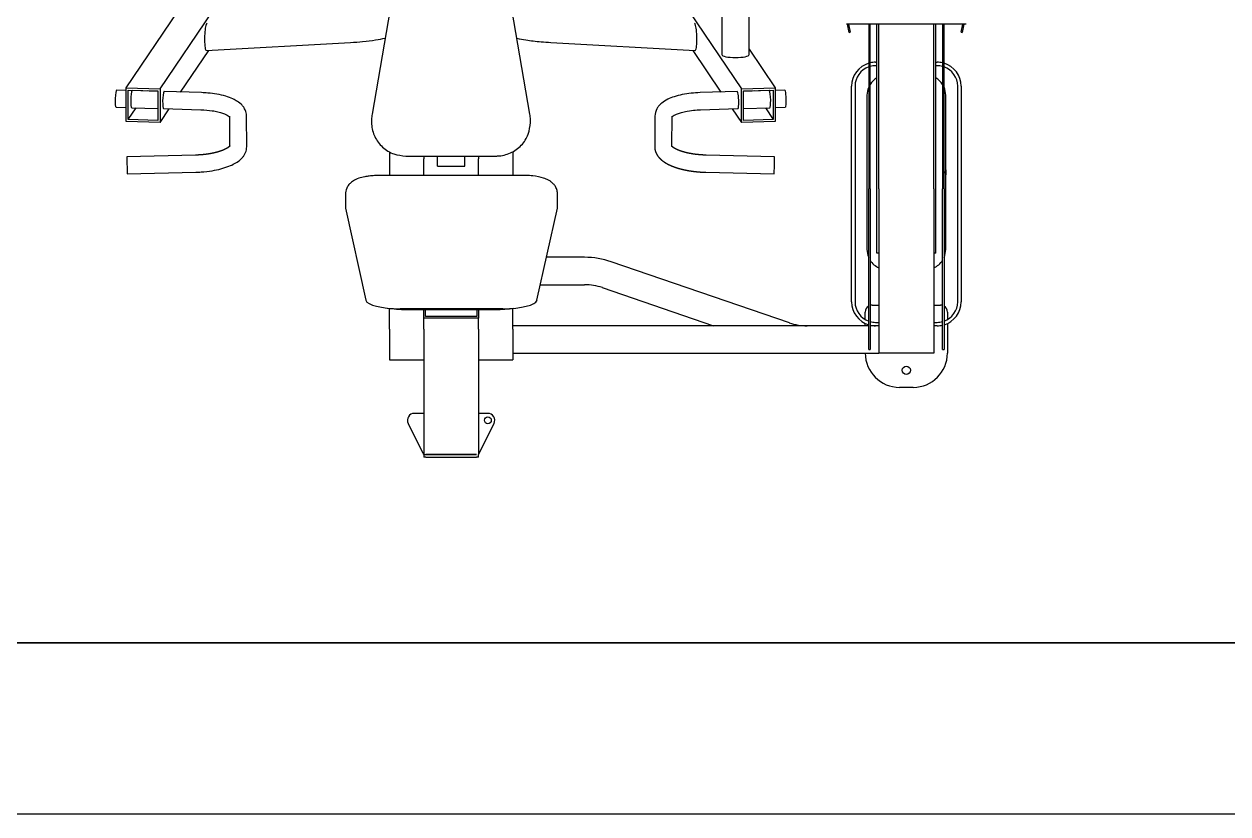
# Model space of a CAD drawing. Header units: millimetres. Extents: x -396 to 32754, y 354 to 22128.
# Drawn here: x 9831 to 11589, y 354 to 1508 of the extents above; entities that cross this region are included whole.
import ezdxf

# ---------------------------------------------------------------- set-up
doc = ezdxf.new("R2010")
doc.units = ezdxf.units.MM
for name, color, linetype in [('equipments', 250, 'Continuous'), ('furniture', 26, 'Continuous'), ('walls', 5, 'Continuous')]:
    doc.layers.add(name, color=color, linetype=linetype)

# ---------------------------------------------------------------- blocks, each defined once
blk = doc.blocks.new('Fit8')
at = {"layer": 'equipments'}
for p, q in [((395.5, 847.4), (395.5, 588.2)), ((435.5, 588.2), (435.5, 847.4)), ((-82.1, 694.3), (-115.4, 501.1)), ((115.2, 501.1), (81.8, 694.3)), ((-474.6, 539.5), (-398.1, 652.7)), ((-425.1, 538.1), (-348.6, 651.3)), ((347.6, 651.3), (424.1, 538.1)), ((752.5, 632.9), (577.5, 632.9)), ((581.5, 620.8), (579.1, 632.9)), ((580.6, 632.9), (583, 621.1)), ((581.5, 620.8), (583, 621.1)), ((610, 632.9), (610, 630.7)), ((610, 630.7), (610, 392.3)), ((610, 630.7), (612, 630.7)), ((612, 630.7), (612, 632.9)), ((612, 392.3), (612, 630.7)), ((622, 298.3), (622, 632.9)), ((625, 392.1), (625, 632.9)), ((705, 392.1), (705, 632.9)), ((708, 298.3), (708, 632.9)), ((718, 632.9), (718, 630.7)), ((718, 630.7), (718, 392.3)), ((718, 630.7), (720, 630.7)), ((720, 630.7), (720, 632.9)), ((720, 392.3), (720, 630.7)), ((745, 621.1), (747.4, 632.9)), ((745, 621.1), (746.5, 620.8)), ((748.9, 632.9), (746.5, 620.8)), ((752.5, 632.9), (752.5, 632.9)), ((-357.7, 594.2), (-146.8, 606)), ((145.8, 606), (356.7, 594.2)), ((-395, 533.6), (-353.9, 594.4)), ((352.9, 594.4), (394, 533.6)), ((435.5, 596), (473.6, 539.5)), ((620, 577.1), (622, 577.1)), ((622, 572.1), (620, 572.1)), ((708, 577.1), (710, 577.1)), ((710, 572.1), (708, 572.1)), ((-474.6, 536), (-488.5, 536.4)), ((-474.6, 539.5), (-425.1, 538.1)), ((-474.6, 490.6), (-474.6, 539.5)), ((-471.6, 536.5), (-428.1, 535.2)), ((-471.6, 493.5), (-471.6, 536.5)), ((-428.1, 534.6), (-465.7, 535.7)), ((-443.5, 535.1), (-443.1, 535.7)), ((-428.1, 535.2), (-428.1, 492.2)), ((-425.1, 538.1), (-425.1, 489.2)), ((-364.7, 532.7), (-419.2, 534.3)), ((418.2, 534.3), (363.7, 532.7)), ((424.1, 538.1), (473.6, 539.5)), ((424.1, 489.2), (424.1, 538.1)), ((427.1, 535.2), (470.6, 536.5)), ((464.7, 535.7), (427.1, 534.6)), ((427.1, 492.2), (427.1, 535.2)), ((442.1, 535.7), (442.5, 535.1)), ((470.6, 536.5), (470.6, 493.5)), ((473.6, 539.5), (473.6, 490.6)), ((487.5, 536.4), (473.6, 536)), ((585, 227.1), (585, 542.1)), ((590, 542.1), (590, 227.1)), ((607.5, 528.8), (607.5, 303.8)), ((722.5, 420.1), (722.5, 528.8)), ((740, 227.1), (740, 542.1)), ((745, 542.1), (745, 227.1)), ((-489.2, 511.4), (-474.6, 510.9)), ((-471.6, 493.5), (-460.1, 510.5)), ((-466.4, 510.7), (-428.1, 509.6)), ((427.1, 509.6), (465.4, 510.7)), ((459.1, 510.5), (470.6, 493.5)), ((473.6, 510.9), (488.2, 511.4)), ((-428.1, 492.2), (-471.6, 493.5)), ((-425.1, 489.2), (-411.6, 509.1)), ((-419.9, 509.4), (-365.4, 507.8)), ((-323.7, 498.3), (-323.4, 454.5)), ((-298.4, 453.7), (-298.7, 498.5)), ((-116.1, 493.2), (-116.1, 489.3)), ((115.9, 489.3), (115.9, 493.2)), ((297.7, 498.5), (297.4, 453.7)), ((322.4, 454.5), (322.7, 498.3)), ((364.4, 507.8), (418.9, 509.4)), ((410.6, 509.1), (424.1, 489.2)), ((470.6, 493.5), (427.1, 492.2)), ((-425.1, 489.2), (-474.6, 490.6)), ((473.6, 490.6), (424.1, 489.2)), ((-373.5, 441.4), (-473.5, 439.1)), ((-90, 446.1), (-90, 411.7)), ((-66.1, 440.1), (65.9, 440.1)), ((-40, 440.1), (-40, 435.8)), ((-20, 425.5), (-20, 440.1)), ((20, 425.5), (20, 440.1)), ((40, 440.1), (40, 435.8)), ((90, 446.2), (90, 411.7)), ((472.5, 439.1), (372.5, 441.4)), ((-40, 411.7), (-40, 435.8)), ((-20, 425.5), (20, 425.5)), ((40, 411.7), (40, 435.8)), ((-472.9, 414.1), (-373, 416.4)), ((105.6, 411.7), (-104.4, 411.7)), ((372, 416.4), (471.9, 414.1)), ((722.5, 420.1), (722.5, 412.6)), ((722.5, 303.8), (722.5, 412.6)), ((610, 157.3), (610, 392.3)), ((612, 392.3), (612, 157.3)), ((625, 392.1), (625, 152.1)), ((705, 392.1), (705, 152.1)), ((718, 157.3), (718, 392.3)), ((720, 392.3), (720, 157.3)), ((-154.4, 383.9), (-154.4, 364.6)), ((155.6, 364.6), (155.6, 383.9)), ((-154.3, 363.9), (-124.3, 229.3)), ((125.5, 229.3), (155.5, 363.9)), ((195, 292.1), (139.5, 292.1)), ((494.1, 196.4), (233.9, 285.6)), ((625, 298.3), (622, 298.3)), ((708, 298.3), (705, 298.3)), ((130.6, 252.1), (195, 252.1)), ((220.9, 247.8), (383.3, 192.1)), ((-90, 187.3), (-90, 217.6)), ((-74.4, 217.1), (75.6, 217.1)), ((-65, 215.8), (65, 215.8)), ((-40, 203.1), (-40, 215.8)), ((-37.5, 205.5), (-37.5, 215.8)), ((37.5, 215.8), (37.5, 205.5)), ((40, 215.8), (40, 203.1)), ((90, 187.3), (90, 217.6)), ((605, 201.1), (605, 212.1)), ((615, 222.1), (625, 222.1)), ((705, 222.1), (715, 222.1)), ((725, 212.1), (725, 201.1)), ((40, 203.1), (-40, 203.1)), ((-40, 187.3), (-40, 203.1)), ((37.5, 205.5), (-37.5, 205.5)), ((40, 187.3), (40, 203.1)), ((605, 192.1), (605, 195.5)), ((620, 197.1), (625, 197.1)), ((705, 197.1), (710, 197.1)), ((725, 195.5), (725, 152.1)), ((-90, 187.3), (-90, 142.1)), ((-40, 187.3), (-40, 142.1)), ((40, 187.3), (40, 142.1)), ((610, 192.1), (90, 192.1)), ((90, 187.3), (90, 142.1)), ((620, 192.1), (612, 192.1)), ((625, 192.1), (620, 192.1)), ((710, 192.1), (705, 192.1)), ((-90, 142.1), (-40, 142.1)), ((-40, 142.1), (-40, 4)), ((40, 142.1), (40, 4)), ((40, 142.1), (90, 142.1)), ((90, 152.1), (625, 152.1)), ((610, 157.3), (612, 157.3)), ((705, 152.1), (625, 152.1)), ((718, 157.3), (720, 157.3)), ((675, 102.1), (655, 102.1)), ((-40, 64), (-53.8, 64)), ((53.8, 64), (40, 64)), ((-62.8, 49.5), (-41.5, 7)), ((41.5, 7), (62.8, 49.5)), ((-40, 4), (-40, 0)), ((-40, 4), (37, 4)), ((-37, 0), (-40, 0)), ((37, 4), (-37, 4)), ((-37, 0), (37, 0)), ((40, 0), (40, 4)), ((40, 0), (37, 0))]:
    blk.add_line(p, q, dxfattribs=at)
for centre, radius in [((665, 127.1), 6), ((53.8, 54), 5)]:
    blk.add_circle(centre, radius, dxfattribs=at)
for centre, radius, start, end in [((620, 542.1), 35, 106.6015, 180), ((620, 542.1), 30, 109.4712, 180), ((620, 542.1), 35, 90, 103.213), ((620, 542.1), 30, 90, 105.466), ((710, 542.1), 35, 76.787, 90), ((710, 542.1), 30, 74.534, 90), ((710, 542.1), 35, 360, 73.3984), ((710, 542.1), 30, 360, 70.5288), ((637.5, 528.8), 30, 121.1089, 148.2117), ((692.5, 528.8), 30, 31.7883, 58.8911), ((637.5, 528.8), 30, 156.4435, 180), ((692.5, 528.8), 30, 360, 23.5565), ((637.5, 303.8), 30, 180, 203.5565), ((692.5, 303.8), 30, 336.4435, 360), ((195, 172.1), 120, 71.0753, 90), ((637.5, 303.8), 30, 211.7883, 245.3757), ((692.5, 303.8), 30, 294.6243, 328.2117), ((195, 172.1), 80, 71.0753, 90), ((620, 227.1), 35, 180, 253.3984), ((620, 227.1), 30, 180, 250.5288), ((615, 212.1), 10, 120, 180), ((615, 212.1), 10, 90, 107.4576), ((715, 212.1), 10, 72.5424, 90), ((710, 227.1), 30, 289.4712, 360), ((710, 227.1), 35, 286.6015, 360), ((715, 212.1), 10, 360, 60), ((520, 272.1), 80, 251.0753, 270), ((620, 227.1), 30, 254.534, 270), ((710, 227.1), 30, 270, 285.466), ((620, 227.1), 35, 256.787, 270), ((710, 227.1), 35, 270, 283.213), ((655, 152.1), 50, 180, 270), ((675, 152.1), 50, 270, 360), ((-53.8, 54), 10, 90, 206.565), ((53.8, 54), 10, 333.4349, 90)]:
    blk.add_arc(centre, radius, start, end, dxfattribs=at)
for centre, major_axis, ratio, start_param, end_param in [((415.5, 588.2), (20, 0), 0.207912, 3.141593, 6.283185), ((-488.9, 523.9), (-0.4, -12.5), 0.136132, 3.141593, 6.283185), ((-466.1, 523.2), (0.4, 12.5), 0.136132, 0.211437, 3.141593), ((-466.1, 523.2), (0.4, 12.5), 0.136132, 0, 0.211437), ((-419.5, 521.8), (0.4, 12.5), 0.136132, 0.211437, 3.141593), ((-419.5, 521.8), (0.4, 12.5), 0.136132, 0, 0.211437), ((418.5, 521.8), (-0.4, 12.5), 0.136132, -3.141593, 0), ((465.1, 523.2), (-0.4, 12.5), 0.136132, -0.211437, 0), ((465.1, 523.2), (-0.4, 12.5), 0.136132, -3.141593, -0.211437), ((487.9, 523.9), (0.4, -12.5), 0.136132, 0, 3.141593), ((-66.1, 493.2), (50, 0), 0.965926, 2.976444, 3.141593), ((65.9, 493.2), (50, 0), 0.965926, 0, 0.165149), ((-473.2, 426.6), (0.3, -12.5), 0.007073, -3.141593, -1.188596), ((472.2, 426.6), (0.3, 12.5), 0.007073, -1.952997, 0), ((-473.2, 426.6), (0.3, -12.5), 0.007073, -1.188596, 0), ((472.2, 426.6), (0.3, 12.5), 0.007073, 3.141593, 4.330189), ((-104.4, 364.6), (50, 0), 0.258819, 3.141593, 3.199221), ((105.6, 364.6), (50, 0), 0.258819, -0.057628, 0), ((-74.4, 230), (50, 0), 0.258819, -3.083964, -1.570796), ((75.6, 230), (50, 0), 0.258819, -1.570796, -0.057628), ((-65, 228.8), (50, 0), 0.258819, -2.160095, -1.570796), ((65, 228.8), (50, 0), 0.258819, -1.570796, -1.018501)]:
    blk.add_ellipse(centre, major_axis=major_axis, ratio=ratio, start_param=start_param, end_param=end_param, dxfattribs=at)
for points, knots in [([(-356.4, 634.3), (-357, 633.6), (-358.2, 632.2), (-359.7, 622.1), (-360, 613.9), (-360.1, 609.8)], [0, 0, 0, 0, 12.747743, 25.11355, 36.944512, 36.944512, 36.944512, 36.944512]), ([(359.1, 609.8), (359, 613.9), (358.7, 622.1), (357.2, 632.2), (356, 633.6), (355.4, 634.3)], [0, 0, 0, 0, 11.830962, 24.196769, 36.944512, 36.944512, 36.944512, 36.944512]), ([(-360.1, 609.8), (-359.9, 605.5), (-359.6, 596.6), (-358.4, 595), (-357.7, 594.2)], [0, 0, 0, 0, 13.415757, 27.538061, 27.538061, 27.538061, 27.538061]), ([(-146.8, 606), (-140.8, 606.4), (-128, 607.2), (-110.8, 609.4), (-100.8, 611.4), (-96.2, 612.3)], [0, 0, 0, 0, 18.758144, 40.397051, 58.668288, 58.668288, 58.668288, 58.668288]), ([(96, 612.2), (96.1, 612.1), (100.3, 611.2), (111.3, 609.2), (128.1, 607.1), (141, 606.3), (145.8, 606)], [0, 0, 0, 0, 0.414252, 17.319954, 42.506517, 57.582683, 57.582683, 57.582683, 57.582683]), ([(356.7, 594.2), (357.4, 595), (358.6, 596.6), (358.9, 605.5), (359.1, 609.8)], [0, 0, 0, 0, 14.122304, 27.538061, 27.538061, 27.538061, 27.538061]), ([(-298.7, 498.5), (-298.7, 499.4), (-298.8, 501.6), (-299.8, 505.7), (-301.9, 510.2), (-305.9, 515.3), (-311.4, 519.7), (-319.3, 524.1), (-329.2, 527.8), (-341.5, 530.6), (-353.7, 532.2), (-361.5, 532.6), (-364.7, 532.7)], [0, 0, 0, 0, 3.752995, 9.553501, 17.988966, 25.37611, 38.545403, 48.731866, 63.050495, 78.450638, 92.128348, 101.965178, 101.965178, 101.965178, 101.965178]), ([(363.7, 532.7), (359.3, 532.5), (350.3, 532.1), (337.4, 530), (325.9, 527), (315.8, 523), (308.3, 518.4), (303.3, 513.4), (299.1, 507.4), (298.2, 502.1), (297.7, 498.5)], [0, 0, 0, 0, 13.2471, 27.414005, 42.075793, 54.956627, 69.573984, 79.395944, 86.230404, 101.894858, 101.894858, 101.894858, 101.894858]), ([(-365.4, 507.8), (-359.7, 507.4), (-350.7, 506.8), (-340.4, 504.7), (-333.7, 502.8), (-328.7, 500.7), (-325.4, 498.8), (-324.1, 497.7), (-323.7, 497.4), (-323.6, 497.3)], [0, 0, 0, 0, 17.590002, 27.487972, 36.812056, 45.460784, 53.503684, 60.914605, 62.416367, 62.416367, 62.416367, 62.416367]), ([(322.6, 497.3), (322.9, 497.5), (323.4, 498.1), (325.5, 499.6), (329.4, 501.5), (334.9, 503.5), (343.1, 505.6), (353.1, 507.2), (361, 507.6), (364.4, 507.8)], [0, 0, 0, 0, 4.610734, 12.079393, 20.13149, 28.910822, 38.342791, 51.978571, 62.455613, 62.455613, 62.455613, 62.455613]), ([(-116.1, 489.3), (-116.1, 488.4), (-116, 481.2), (-112.5, 467.8), (-100.8, 452.2), (-84.4, 442), (-72, 440.7), (-66.1, 440.1)], [0, 0, 0, 0, 2.64158, 21.666589, 40.805325, 60.128398, 77.74706, 77.74706, 77.74706, 77.74706]), ([(65.9, 440.1), (66.5, 440.1), (73.6, 440.2), (87.3, 443.5), (103.3, 454.9), (113.9, 471.1), (115.2, 483.4), (115.9, 489.3)], [0, 0, 0, 0, 1.885397, 21.392258, 40.801045, 60.025673, 77.733381, 77.733381, 77.733381, 77.733381]), ([(-323.2, 454.9), (-323.2, 454.9), (-323.2, 454.9), (-323.2, 454.8), (-323.2, 454.8), (-323.2, 454.8), (-323.2, 454.8), (-323.2, 454.8), (-323.2, 454.8), (-323.2, 454.8), (-323.2, 454.8), (-323.2, 454.7), (-323.3, 454.7), (-323.3, 454.7), (-323.3, 454.7), (-323.3, 454.6), (-323.3, 454.6), (-323.4, 454.6), (-323.4, 454.5), (-323.4, 454.5), (-323.4, 454.5), (-323.5, 454.4), (-323.5, 454.4), (-323.5, 454.4), (-323.6, 454.3), (-323.6, 454.3), (-323.7, 454.2), (-323.7, 454.2), (-323.8, 454.1), (-323.8, 454.1), (-323.9, 454), (-323.9, 454), (-324, 453.9), (-324, 453.9), (-324.1, 453.8), (-324.2, 453.7), (-324.2, 453.7), (-324.3, 453.6), (-324.4, 453.6), (-324.4, 453.5), (-324.5, 453.4), (-324.6, 453.4), (-324.7, 453.3), (-324.7, 453.2), (-324.8, 453.2), (-324.9, 453.1), (-325, 453), (-325.1, 453), (-325.2, 452.9), (-325.3, 452.8), (-325.4, 452.8), (-325.5, 452.7), (-325.6, 452.6), (-325.7, 452.5), (-325.8, 452.5), (-325.9, 452.4), (-326, 452.3), (-326.1, 452.2), (-326.2, 452.2), (-326.3, 452.1), (-326.4, 452), (-326.6, 451.9), (-326.7, 451.8), (-326.8, 451.8), (-326.9, 451.7), (-327.1, 451.6), (-327.2, 451.5), (-327.3, 451.5), (-327.5, 451.4), (-327.6, 451.3), (-327.7, 451.2), (-327.9, 451.1), (-328, 451.1), (-328.2, 451), (-328.3, 450.9), (-328.4, 450.8), (-328.6, 450.7), (-328.7, 450.6), (-328.9, 450.6), (-329.1, 450.5), (-329.2, 450.4), (-329.4, 450.3), (-329.5, 450.2), (-329.7, 450.2), (-329.9, 450.1), (-330, 450), (-330.2, 449.9), (-330.4, 449.8), (-330.5, 449.7), (-330.7, 449.7), (-330.9, 449.6), (-331.1, 449.5), (-331.2, 449.4), (-331.4, 449.3), (-331.6, 449.3), (-331.8, 449.2), (-332, 449.1), (-332.2, 449), (-332.4, 448.9), (-332.5, 448.8), (-332.7, 448.8), (-332.9, 448.7), (-333.1, 448.6), (-333.3, 448.5), (-333.5, 448.4), (-333.7, 448.4), (-333.9, 448.3), (-334.1, 448.2), (-334.3, 448.1), (-334.5, 448), (-334.7, 448), (-335, 447.9), (-335.2, 447.8), (-335.4, 447.7), (-335.6, 447.7), (-335.8, 447.6), (-336, 447.5), (-336.2, 447.4), (-336.5, 447.3), (-336.7, 447.3), (-336.9, 447.2), (-337.1, 447.1), (-337.4, 447), (-337.6, 447), (-337.8, 446.9), (-338, 446.8), (-338.3, 446.7), (-338.5, 446.7), (-338.7, 446.6), (-339, 446.5), (-339.2, 446.4), (-339.4, 446.4), (-339.7, 446.3), (-339.9, 446.2), (-340.2, 446.2), (-340.4, 446.1), (-340.6, 446), (-340.9, 446), (-341.1, 445.9), (-341.4, 445.8), (-341.6, 445.7), (-341.9, 445.7), (-342.1, 445.6), (-342.4, 445.5), (-342.6, 445.5), (-342.9, 445.4), (-343.1, 445.3), (-343.4, 445.3), (-343.7, 445.2), (-343.9, 445.1), (-344.2, 445.1), (-344.4, 445), (-344.7, 445), (-345, 444.9), (-345.2, 444.8), (-345.5, 444.8), (-345.7, 444.7), (-346, 444.6), (-346.3, 444.6), (-346.5, 444.5), (-346.8, 444.5), (-347.1, 444.4), (-347.4, 444.3), (-347.6, 444.3), (-347.9, 444.2), (-348.2, 444.2), (-348.4, 444.1), (-348.7, 444.1), (-349, 444), (-349.3, 444), (-349.6, 443.9), (-349.8, 443.8), (-350.1, 443.8), (-350.4, 443.7), (-350.7, 443.7), (-351, 443.6), (-351.2, 443.6), (-351.5, 443.5), (-351.8, 443.5), (-352.1, 443.4), (-352.4, 443.4), (-352.7, 443.3), (-352.9, 443.3), (-353.2, 443.2), (-353.5, 443.2), (-353.8, 443.1), (-354.1, 443.1), (-354.4, 443.1), (-354.7, 443), (-355, 443), (-355.3, 442.9), (-355.6, 442.9), (-355.8, 442.8), (-356.1, 442.8), (-356.4, 442.8), (-356.7, 442.7), (-357, 442.7), (-357.3, 442.6), (-357.6, 442.6), (-357.9, 442.6), (-358.2, 442.5), (-358.5, 442.5), (-358.8, 442.4), (-359.1, 442.4), (-359.4, 442.4), (-359.7, 442.3), (-360, 442.3), (-360.3, 442.3), (-360.6, 442.2), (-360.9, 442.2), (-361.2, 442.2), (-361.5, 442.1), (-361.8, 442.1), (-362.1, 442.1), (-362.4, 442), (-362.7, 442), (-363, 442), (-363.3, 442), (-363.6, 441.9), (-363.9, 441.9), (-364.3, 441.9), (-364.6, 441.9), (-364.9, 441.8), (-365.2, 441.8), (-365.5, 441.8), (-365.8, 441.8), (-366.1, 441.7), (-366.4, 441.7), (-366.7, 441.7), (-367, 441.7), (-367.3, 441.7), (-367.6, 441.6), (-367.9, 441.6), (-368.3, 441.6), (-368.6, 441.6), (-368.9, 441.6), (-369.2, 441.5), (-369.5, 441.5), (-369.8, 441.5), (-370.1, 441.5), (-370.4, 441.5), (-370.7, 441.5), (-371.1, 441.5), (-371.4, 441.5), (-371.7, 441.4), (-372, 441.4), (-372.3, 441.4), (-372.6, 441.4), (-372.9, 441.4), (-373.2, 441.4), (-373.4, 441.4), (-373.5, 441.4)], [0, 0, 0, 0, 0.3112, 0.622902, 0.933938, 1.244325, 1.554124, 1.863401, 2.172226, 2.480666, 2.788791, 3.096669, 3.404371, 3.711965, 4.019523, 4.327115, 4.634811, 4.942681, 5.250797, 5.55923, 5.868052, 6.177334, 6.487147, 6.797565, 7.108549, 7.419377, 7.729927, 8.040229, 8.350309, 8.660198, 8.969921, 9.279508, 9.588985, 9.898381, 10.207723, 10.517037, 10.826352, 11.135693, 11.445088, 11.754563, 12.064144, 12.373857, 12.68373, 12.993787, 13.304055, 13.614559, 13.925324, 14.236328, 14.54728, 14.858138, 15.168913, 15.479616, 15.790255, 16.100842, 16.411384, 16.721893, 17.032376, 17.342843, 17.653303, 17.963763, 18.274232, 18.584719, 18.89523, 19.205775, 19.516359, 19.82699, 20.137676, 20.448423, 20.759238, 21.070127, 21.381097, 21.692154, 22.003304, 22.31449, 22.625644, 22.936771, 23.247874, 23.558958, 23.870025, 24.18108, 24.492126, 24.803165, 25.114201, 25.425237, 25.736274, 26.047317, 26.358366, 26.669425, 26.980495, 27.291579, 27.602677, 27.913792, 28.224926, 28.536079, 28.847253, 29.158449, 29.469669, 29.780912, 30.09218, 30.403474, 30.714795, 31.026133, 31.337455, 31.648759, 31.960046, 32.271319, 32.582581, 32.893833, 33.205077, 33.516316, 33.82755, 34.138783, 34.450014, 34.761247, 35.072482, 35.38372, 35.694963, 36.006213, 36.317469, 36.628734, 36.940008, 37.251291, 37.562586, 37.873892, 38.18521, 38.49654, 38.807884, 39.119242, 39.430613, 39.741998, 40.053398, 40.36481, 40.676199, 40.987558, 41.298889, 41.610195, 41.921478, 42.232739, 42.543982, 42.855209, 43.166421, 43.47762, 43.788809, 44.099989, 44.411162, 44.722329, 45.033494, 45.344657, 45.65582, 45.966984, 46.278152, 46.589324, 46.900503, 47.211688, 47.522883, 47.834088, 48.145305, 48.456534, 48.767778, 49.079036, 49.390311, 49.701604, 50.012915, 50.324246, 50.635597, 50.94697, 51.258366, 51.569785, 51.881229, 52.192698, 52.504193, 52.815704, 53.127163, 53.43856, 53.749899, 54.061182, 54.372411, 54.683589, 54.994718, 55.3058, 55.616839, 55.927835, 56.238792, 56.549712, 56.860597, 57.171448, 57.482269, 57.793062, 58.103828, 58.41457, 58.725289, 59.035988, 59.346669, 59.657334, 59.967984, 60.278622, 60.58925, 60.899869, 61.210482, 61.521089, 61.831694, 62.142298, 62.452903, 62.763511, 63.074122, 63.38474, 63.695366, 64.006002, 64.316649, 64.627309, 64.937983, 65.248675, 65.559385, 65.870114, 66.180865, 66.49164, 66.802439, 67.113265, 67.424119, 67.735003, 68.045918, 68.356867, 68.66785, 68.97887, 69.289927, 69.601025, 69.912163, 70.223345, 70.534571, 70.845843, 71.157163, 71.468533, 71.779954, 72.091427, 72.402955, 72.714539, 73.02618, 73.337881, 73.649581, 73.961217, 74.272791, 74.584304, 74.895758, 75.207155, 75.518496, 75.829784, 76.141018, 76.4522, 76.763328, 77.07438, 77.385385, 77.385385, 77.385385, 77.385385]), ([(-373, 416.4), (-370.3, 416.5), (-362.2, 416.8), (-349.6, 418.3), (-335.9, 421.2), (-321.7, 425.8), (-311.4, 431.3), (-305, 437.4), (-302.1, 441.2), (-299.3, 446.3), (-298.7, 450.7), (-298.4, 453.7)], [0, 0, 0, 0, 7.868407, 24.393272, 38.500675, 52.977057, 76.888302, 85.826674, 91.771232, 98.258121, 111.026582, 111.026582, 111.026582, 111.026582]), ([(297.4, 453.7), (297.4, 453.6), (297.4, 453.4), (297.4, 453.1), (297.4, 452.8), (297.4, 452.6), (297.4, 452.3), (297.5, 452), (297.5, 451.7), (297.5, 451.4), (297.5, 451.1), (297.6, 450.8), (297.6, 450.5), (297.7, 450.2), (297.7, 449.9), (297.8, 449.7), (297.8, 449.4), (297.9, 449.1), (297.9, 448.8), (298, 448.5), (298.1, 448.2), (298.2, 447.9), (298.2, 447.7), (298.3, 447.4), (298.4, 447.1), (298.5, 446.8), (298.6, 446.6), (298.7, 446.3), (298.8, 446), (298.9, 445.7), (299, 445.5), (299.1, 445.2), (299.2, 444.9), (299.3, 444.7), (299.5, 444.4), (299.6, 444.1), (299.7, 443.9), (299.8, 443.6), (300, 443.3), (300.1, 443.1), (300.2, 442.8), (300.4, 442.6), (300.5, 442.3), (300.7, 442.1), (300.8, 441.8), (301, 441.6), (301.1, 441.3), (301.3, 441.1), (301.5, 440.8), (301.6, 440.6), (301.8, 440.3), (302, 440.1), (302.1, 439.9), (302.3, 439.6), (302.5, 439.4), (302.7, 439.2), (302.9, 438.9), (303, 438.7), (303.2, 438.5), (303.4, 438.2), (303.6, 438), (303.8, 437.8), (304, 437.6), (304.2, 437.4), (304.4, 437.1), (304.6, 436.9), (304.8, 436.7), (305, 436.5), (305.2, 436.3), (305.5, 436.1), (305.7, 435.9), (305.9, 435.7), (306.1, 435.5), (306.3, 435.2), (306.6, 435), (306.8, 434.8), (307, 434.6), (307.2, 434.4), (307.5, 434.2), (307.7, 434.1), (307.9, 433.9), (308.2, 433.7), (308.4, 433.5), (308.7, 433.3), (308.9, 433.1), (309.2, 432.9), (309.4, 432.7), (309.6, 432.5), (309.9, 432.4), (310.2, 432.2), (310.4, 432), (310.7, 431.8), (310.9, 431.6), (311.2, 431.5), (311.4, 431.3), (311.7, 431.1), (312, 430.9), (312.2, 430.8), (312.5, 430.6), (312.8, 430.4), (313.1, 430.3), (313.3, 430.1), (313.6, 429.9), (313.9, 429.8), (314.2, 429.6), (314.4, 429.4), (314.7, 429.3), (315, 429.1), (315.3, 429), (315.6, 428.8), (315.9, 428.6), (316.2, 428.5), (316.5, 428.3), (316.8, 428.2), (317.1, 428), (317.4, 427.9), (317.7, 427.7), (318, 427.6), (318.3, 427.4), (318.6, 427.3), (318.9, 427.1), (319.2, 427), (319.5, 426.8), (319.9, 426.7), (320.2, 426.5), (320.5, 426.4), (320.8, 426.2), (321.1, 426.1), (321.5, 426), (321.8, 425.8), (322.1, 425.7), (322.4, 425.5), (322.8, 425.4), (323.1, 425.3), (323.5, 425.1), (323.8, 425), (324.1, 424.9), (324.5, 424.7), (324.8, 424.6), (325.2, 424.5), (325.5, 424.4), (325.9, 424.2), (326.2, 424.1), (326.6, 424), (326.9, 423.8), (327.3, 423.7), (327.6, 423.6), (328, 423.5), (328.3, 423.4), (328.7, 423.2), (329.1, 423.1), (329.4, 423), (329.8, 422.9), (330.2, 422.8), (330.5, 422.7), (330.9, 422.5), (331.3, 422.4), (331.7, 422.3), (332, 422.2), (332.4, 422.1), (332.8, 422), (333.2, 421.9), (333.6, 421.8), (334, 421.7), (334.3, 421.5), (334.7, 421.4), (335.1, 421.3), (335.5, 421.2), (335.9, 421.1), (336.3, 421), (336.7, 420.9), (337.1, 420.8), (337.5, 420.7), (337.9, 420.6), (338.3, 420.5), (338.7, 420.4), (339.1, 420.3), (339.5, 420.3), (339.9, 420.2), (340.3, 420.1), (340.7, 420), (341.2, 419.9), (341.6, 419.8), (342, 419.7), (342.4, 419.6), (342.8, 419.5), (343.2, 419.5), (343.7, 419.4), (344.1, 419.3), (344.5, 419.2), (344.9, 419.1), (345.4, 419.1), (345.8, 419), (346.2, 418.9), (346.6, 418.8), (347.1, 418.8), (347.5, 418.7), (347.9, 418.6), (348.4, 418.5), (348.8, 418.5), (349.2, 418.4), (349.7, 418.3), (350.1, 418.3), (350.5, 418.2), (351, 418.1), (351.4, 418.1), (351.9, 418), (352.3, 417.9), (352.8, 417.9), (353.2, 417.8), (353.6, 417.8), (354.1, 417.7), (354.5, 417.7), (355, 417.6), (355.4, 417.5), (355.9, 417.5), (356.3, 417.4), (356.8, 417.4), (357.2, 417.3), (357.7, 417.3), (358.1, 417.3), (358.6, 417.2), (359, 417.2), (359.5, 417.1), (359.9, 417.1), (360.4, 417), (360.9, 417), (361.3, 417), (361.8, 416.9), (362.2, 416.9), (362.7, 416.8), (363.2, 416.8), (363.6, 416.8), (364.1, 416.7), (364.5, 416.7), (365, 416.7), (365.5, 416.7), (365.9, 416.6), (366.4, 416.6), (366.9, 416.6), (367.3, 416.6), (367.8, 416.5), (368.2, 416.5), (368.7, 416.5), (369.2, 416.5), (369.6, 416.5), (370.1, 416.4), (370.6, 416.4), (371, 416.4), (371.5, 416.4), (371.8, 416.4), (372, 416.4)], [0, 0, 0, 0, 0.416706, 0.833547, 1.250559, 1.667695, 2.084996, 2.502521, 2.920329, 3.338484, 3.757045, 4.176076, 4.595636, 5.015788, 5.436561, 5.857409, 6.278146, 6.698824, 7.119495, 7.540211, 7.961023, 8.38198, 8.803134, 9.224533, 9.646227, 10.068263, 10.49069, 10.913555, 11.336904, 11.760785, 12.185243, 12.610322, 13.036069, 13.462527, 13.889739, 14.31775, 14.746459, 15.175505, 15.60488, 16.034593, 16.464655, 16.895074, 17.325858, 17.757015, 18.188551, 18.620473, 19.052785, 19.485492, 19.918598, 20.352107, 20.78602, 21.22034, 21.655069, 22.090207, 22.52578, 22.961917, 23.398615, 23.835847, 24.27359, 24.711816, 25.1505, 25.589613, 26.029128, 26.469017, 26.909252, 27.349802, 27.790639, 28.231732, 28.673051, 29.114565, 29.556242, 29.998052, 30.439961, 30.881938, 31.32395, 31.765964, 32.208107, 32.650488, 33.093093, 33.535907, 33.978913, 34.422096, 34.865438, 35.308925, 35.752539, 36.196263, 36.640081, 37.083976, 37.527931, 37.971929, 38.415951, 38.859982, 39.304003, 39.747997, 40.191945, 40.635831, 41.079637, 41.523343, 41.966934, 42.410389, 42.853693, 43.296845, 43.740156, 44.183737, 44.627584, 45.071694, 45.516063, 45.960687, 46.405563, 46.850687, 47.296056, 47.741667, 48.187516, 48.633601, 49.079918, 49.526464, 49.973238, 50.420235, 50.867454, 51.314892, 51.762546, 52.210415, 52.658496, 53.106787, 53.555287, 54.003993, 54.452905, 54.902009, 55.351218, 55.800518, 56.249913, 56.699408, 57.149008, 57.598716, 58.048539, 58.498481, 58.948548, 59.398744, 59.849075, 60.299548, 60.750166, 61.200937, 61.651865, 62.102958, 62.55422, 63.005659, 63.457281, 63.909092, 64.361099, 64.813309, 65.265728, 65.718364, 66.171224, 66.624314, 67.077643, 67.531219, 67.985048, 68.439138, 68.893498, 69.348095, 69.802774, 70.257524, 70.712351, 71.167259, 71.622257, 72.077349, 72.532542, 72.987843, 73.443257, 73.898792, 74.354455, 74.810251, 75.266188, 75.722274, 76.178514, 76.634917, 77.091489, 77.548238, 78.005172, 78.462297, 78.919623, 79.377157, 79.834906, 80.292878, 80.751083, 81.209528, 81.668221, 82.127171, 82.586387, 83.045877, 83.50565, 83.965574, 84.425481, 84.885377, 85.345268, 85.805159, 86.265057, 86.724966, 87.184894, 87.644846, 88.104828, 88.564846, 89.024907, 89.485016, 89.94518, 90.405405, 90.865698, 91.326065, 91.786512, 92.247046, 92.707674, 93.168402, 93.629237, 94.090185, 94.551255, 95.012451, 95.473782, 95.935254, 96.396875, 96.858651, 97.320591, 97.7827, 98.244987, 98.707458, 99.170122, 99.632985, 100.096057, 100.559343, 101.022852, 101.486591, 101.950569, 102.414793, 102.879272, 103.344014, 103.809026, 104.27424, 104.739398, 105.204484, 105.669504, 106.134466, 106.599375, 107.064239, 107.529064, 107.993856, 108.458623, 108.923371, 109.388107, 109.852838, 110.317572, 110.782317, 111.247087, 111.247087, 111.247087, 111.247087]), ([(372.5, 441.4), (372.4, 441.4), (372.2, 441.4), (371.9, 441.4), (371.6, 441.4), (371.3, 441.4), (371, 441.4), (370.7, 441.4), (370.3, 441.5), (370, 441.5), (369.7, 441.5), (369.4, 441.5), (369.1, 441.5), (368.8, 441.5), (368.5, 441.5), (368.1, 441.6), (367.8, 441.6), (367.5, 441.6), (367.2, 441.6), (366.9, 441.6), (366.6, 441.6), (366.3, 441.7), (365.9, 441.7), (365.6, 441.7), (365.3, 441.7), (365, 441.7), (364.7, 441.8), (364.4, 441.8), (364.1, 441.8), (363.8, 441.8), (363.5, 441.9), (363.2, 441.9), (362.8, 441.9), (362.5, 441.9), (362.2, 442), (361.9, 442), (361.6, 442), (361.3, 442.1), (361, 442.1), (360.7, 442.1), (360.4, 442.2), (360.1, 442.2), (359.8, 442.2), (359.5, 442.3), (359.2, 442.3), (358.9, 442.3), (358.5, 442.4), (358.2, 442.4), (357.9, 442.4), (357.6, 442.5), (357.3, 442.5), (357, 442.5), (356.7, 442.6), (356.4, 442.6), (356.1, 442.7), (355.8, 442.7), (355.5, 442.7), (355.2, 442.8), (354.9, 442.8), (354.6, 442.9), (354.3, 442.9), (354.1, 443), (353.8, 443), (353.5, 443), (353.2, 443.1), (352.9, 443.1), (352.6, 443.2), (352.3, 443.2), (352, 443.3), (351.7, 443.3), (351.4, 443.4), (351.1, 443.4), (350.8, 443.5), (350.6, 443.5), (350.3, 443.6), (350, 443.6), (349.7, 443.7), (349.4, 443.7), (349.1, 443.8), (348.8, 443.8), (348.6, 443.9), (348.3, 444), (348, 444), (347.7, 444.1), (347.4, 444.1), (347.2, 444.2), (346.9, 444.2), (346.6, 444.3), (346.3, 444.4), (346.1, 444.4), (345.8, 444.5), (345.5, 444.5), (345.2, 444.6), (345, 444.7), (344.7, 444.7), (344.4, 444.8), (344.2, 444.8), (343.9, 444.9), (343.6, 445), (343.4, 445), (343.1, 445.1), (342.9, 445.2), (342.6, 445.2), (342.3, 445.3), (342.1, 445.4), (341.8, 445.4), (341.6, 445.5), (341.3, 445.6), (341, 445.6), (340.8, 445.7), (340.5, 445.8), (340.3, 445.8), (340, 445.9), (339.8, 446), (339.6, 446), (339.3, 446.1), (339.1, 446.2), (338.8, 446.3), (338.6, 446.3), (338.3, 446.4), (338.1, 446.5), (337.9, 446.6), (337.6, 446.6), (337.4, 446.7), (337.2, 446.8), (336.9, 446.9), (336.7, 446.9), (336.5, 447), (336.2, 447.1), (336, 447.2), (335.8, 447.2), (335.6, 447.3), (335.3, 447.4), (335.1, 447.5), (334.9, 447.5), (334.7, 447.6), (334.5, 447.7), (334.2, 447.8), (334, 447.9), (333.8, 447.9), (333.6, 448), (333.4, 448.1), (333.2, 448.2), (333, 448.3), (332.8, 448.3), (332.6, 448.4), (332.4, 448.5), (332.2, 448.6), (332, 448.7), (331.8, 448.7), (331.6, 448.8), (331.4, 448.9), (331.2, 449), (331, 449.1), (330.8, 449.2), (330.6, 449.2), (330.4, 449.3), (330.3, 449.4), (330.1, 449.5), (329.9, 449.6), (329.7, 449.7), (329.5, 449.7), (329.4, 449.8), (329.2, 449.9), (329, 450), (328.9, 450.1), (328.7, 450.2), (328.5, 450.2), (328.4, 450.3), (328.2, 450.4), (328.1, 450.5), (327.9, 450.6), (327.7, 450.7), (327.6, 450.7), (327.4, 450.8), (327.3, 450.9), (327.1, 451), (327, 451.1), (326.9, 451.1), (326.7, 451.2), (326.6, 451.3), (326.4, 451.4), (326.3, 451.5), (326.2, 451.5), (326, 451.6), (325.9, 451.7), (325.8, 451.8), (325.7, 451.9), (325.5, 451.9), (325.4, 452), (325.3, 452.1), (325.2, 452.2), (325.1, 452.3), (325, 452.3), (324.8, 452.4), (324.7, 452.5), (324.6, 452.6), (324.5, 452.6), (324.4, 452.7), (324.3, 452.8), (324.2, 452.9), (324.1, 452.9), (324, 453), (324, 453.1), (323.9, 453.1), (323.8, 453.2), (323.7, 453.3), (323.6, 453.3), (323.5, 453.4), (323.5, 453.5), (323.4, 453.5), (323.3, 453.6), (323.3, 453.7), (323.2, 453.7), (323.1, 453.8), (323.1, 453.8), (323, 453.9), (322.9, 453.9), (322.9, 454), (322.8, 454), (322.8, 454.1), (322.7, 454.1), (322.7, 454.2), (322.6, 454.2), (322.6, 454.3), (322.6, 454.3), (322.5, 454.4), (322.5, 454.4), (322.5, 454.5), (322.4, 454.5), (322.4, 454.5), (322.4, 454.6), (322.3, 454.6), (322.3, 454.6), (322.3, 454.7), (322.3, 454.7), (322.3, 454.7), (322.2, 454.7), (322.2, 454.8), (322.2, 454.8), (322.2, 454.8), (322.2, 454.8), (322.2, 454.8), (322.2, 454.8), (322.2, 454.8), (322.2, 454.8), (322.2, 454.9), (322.2, 454.9), (322.2, 454.9), (322.2, 454.9), (322.2, 454.9), (322.2, 454.9)], [0, 0, 0, 0, 0.315221, 0.630398, 0.945557, 1.260673, 1.575743, 1.890769, 2.20575, 2.520688, 2.835584, 3.150441, 3.46526, 3.780042, 4.094789, 4.409504, 4.724188, 5.038842, 5.353469, 5.668069, 5.982646, 6.297201, 6.611735, 6.926251, 7.24075, 7.555233, 7.869704, 8.184163, 8.498613, 8.813055, 9.127491, 9.441924, 9.756354, 10.070783, 10.385215, 10.699649, 11.014089, 11.328537, 11.642993, 11.957461, 12.271942, 12.586438, 12.900951, 13.215483, 13.530036, 13.844612, 14.159213, 14.473842, 14.7885, 15.103189, 15.417912, 15.732671, 16.047467, 16.362304, 16.677183, 16.992106, 17.307076, 17.622096, 17.937167, 18.252292, 18.567473, 18.882712, 19.198013, 19.513377, 19.828754, 20.144104, 20.459429, 20.774729, 21.090007, 21.405262, 21.720498, 22.035715, 22.350914, 22.666098, 22.981267, 23.296424, 23.611569, 23.926704, 24.241831, 24.556952, 24.872067, 25.18718, 25.50229, 25.817401, 26.132514, 26.447631, 26.762753, 27.077883, 27.393022, 27.708172, 28.023336, 28.338515, 28.653712, 28.968928, 29.284166, 29.599427, 29.914708, 30.229971, 30.545212, 30.860433, 31.175634, 31.490815, 31.805978, 32.121123, 32.436251, 32.751364, 33.066461, 33.381545, 33.696617, 34.011677, 34.326727, 34.641768, 34.956802, 35.271829, 35.586852, 35.901871, 36.216888, 36.531906, 36.846925, 37.161947, 37.476975, 37.792009, 38.107052, 38.422106, 38.737174, 39.052256, 39.367356, 39.682474, 39.997585, 40.312673, 40.627737, 40.942778, 41.257796, 41.572792, 41.887765, 42.202716, 42.517646, 42.832555, 43.147444, 43.462314, 43.777165, 44.091999, 44.406817, 44.72162, 45.036408, 45.351184, 45.665949, 45.980705, 46.295453, 46.610195, 46.924932, 47.239668, 47.554404, 47.869142, 48.183884, 48.498634, 48.813394, 49.128166, 49.442953, 49.757759, 50.072575, 50.387343, 50.702057, 51.016717, 51.331325, 51.645885, 51.960398, 52.274867, 52.589295, 52.903683, 53.218035, 53.532354, 53.846643, 54.160905, 54.475145, 54.789365, 55.10357, 55.417763, 55.731949, 56.046132, 56.360318, 56.674509, 56.988713, 57.302933, 57.617176, 57.931446, 58.24575, 58.560094, 58.874483, 59.188924, 59.503333, 59.817579, 60.131673, 60.445629, 60.759461, 61.073181, 61.386803, 61.700343, 62.013812, 62.327227, 62.640601, 62.95395, 63.267288, 63.58063, 63.893992, 64.207389, 64.520838, 64.834355, 65.147955, 65.461656, 65.775474, 66.089426, 66.40353, 66.717718, 67.031563, 67.345038, 67.658183, 67.971041, 68.283654, 68.596062, 68.908308, 69.220434, 69.53248, 69.844489, 70.156502, 70.468562, 70.780711, 71.092989, 71.40544, 71.718105, 72.031026, 72.344246, 72.657806, 72.97175, 73.286032, 73.599687, 73.912512, 74.224612, 74.536087, 74.84704, 75.157571, 75.46778, 75.777768, 76.087635, 76.397479, 76.7074, 77.017493, 77.327857, 77.638581, 77.949732, 78.261223, 78.261223, 78.261223, 78.261223]), ([(-104.4, 411.7), (-106.8, 411.7), (-112, 411.6), (-119.2, 410.9), (-125.4, 410), (-132.2, 408.5), (-137.6, 406.7), (-142.5, 404.1), (-145.9, 401.7), (-149.5, 398.2), (-153.2, 392.4), (-154.4, 387.1), (-154.4, 384), (-154.4, 383.9)], [0, 0, 0, 0, 7.286504, 15.363046, 22.580792, 27.787487, 39.41103, 44.118305, 48.444713, 54.238464, 61.078929, 70.620603, 70.854007, 70.854007, 70.854007, 70.854007]), ([(155.6, 383.9), (155.4, 385.9), (155.1, 390), (152.8, 395.2), (149.6, 399.4), (146.1, 402.6), (141.2, 405.6), (133.2, 408.8), (122.3, 410.9), (111.7, 411.7), (107.1, 411.7), (105.6, 411.7)], [0, 0, 0, 0, 6.308184, 12.694606, 17.94676, 23.800686, 28.948798, 38.60742, 56.8588, 66.429392, 70.808366, 70.808366, 70.808366, 70.808366]), ([(722.5, 412.6), (722.5, 412.6), (722.5, 413), (722.5, 413.8), (722.4, 415), (722.3, 416.3), (722.4, 417.6), (722.5, 418.8), (722.5, 419.6), (722.5, 420), (722.5, 420.1)], [0, 0, 0, 0, 0.143923, 1.443662, 2.746972, 4.018193, 5.289414, 6.592724, 7.892463, 8.036385, 8.036385, 8.036385, 8.036385]), ([(-40, 4), (-40.1, 4.2), (-40.3, 4.6), (-41.1, 6.2), (-41.5, 7)], [0, 0, 0, 0, 2.337374, 4.866237, 4.866237, 4.866237, 4.866237]), ([(41.5, 7), (41.1, 6.2), (40.3, 4.6), (40.1, 4.2), (40, 4)], [0, 0, 0, 0, 2.528863, 4.866237, 4.866237, 4.866237, 4.866237])]:
    blk.add_open_spline(points, degree=3, knots=knots, dxfattribs=at)

msp = doc.modelspace()

# ---------------------------------------------------------------- linework, layer by layer
at = {"layer": 'walls'}
for points in [[(-296.4, 7529), (-296.4, 604), (-296.4, 354), (21593.2, 354.1)], [(16378.6, 1329), (15528.6, 1329), (15528.6, 604), (378.6, 604)]]:
    msp.add_lwpolyline(points, dxfattribs=at)
msp.add_lwpolyline([(15528.6, 604), (15528.6, 604), (378.6, 604)], close=True, dxfattribs=at)

# ---------------------------------------------------------------- block references
at = {"layer": 'furniture'}
msp.add_blockref('Fit8', (10454.7, 875.2), dxfattribs=at)

doc.saveas('drawing.dxf')
